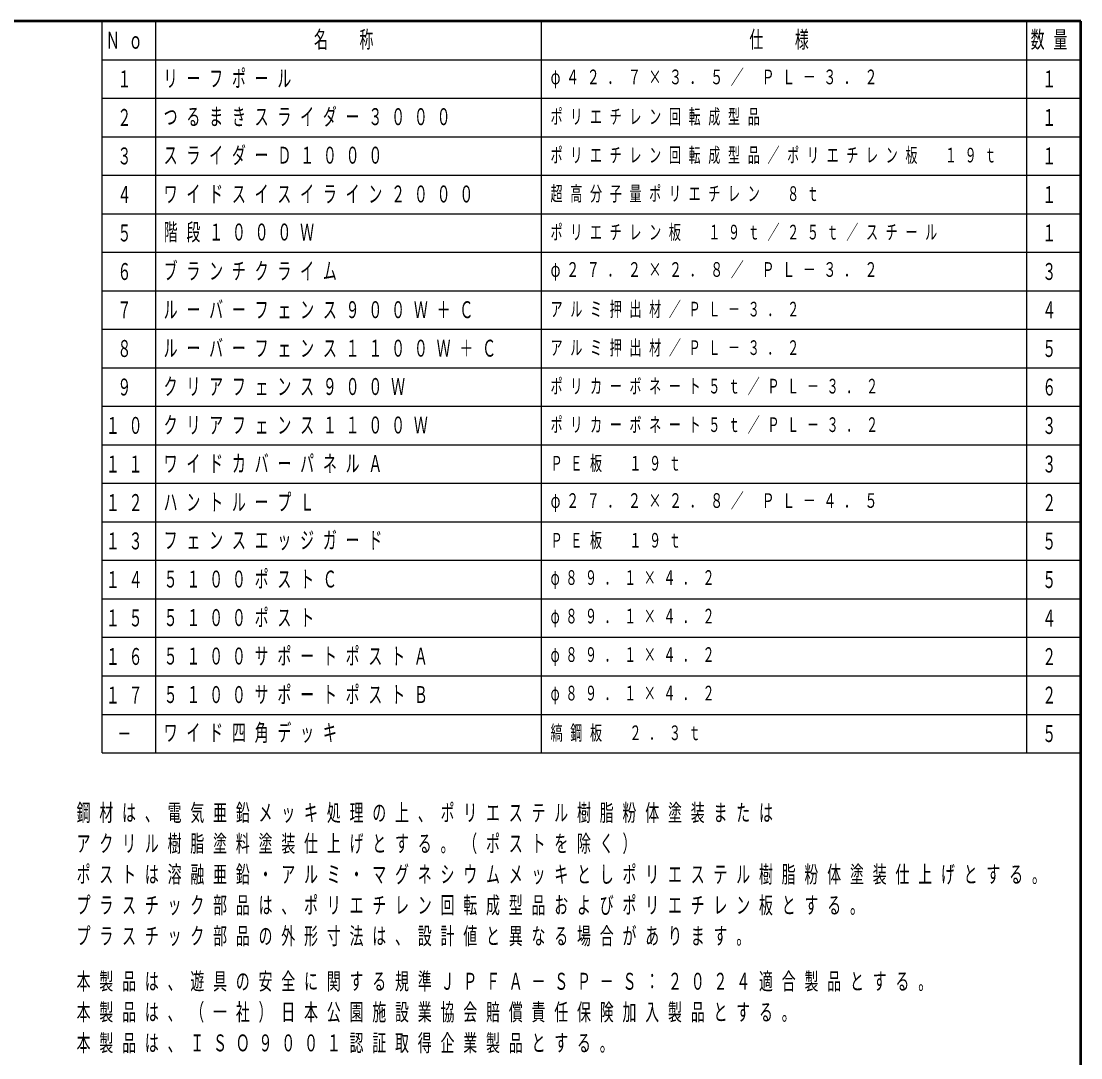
# Model space of a CAD drawing. Units: millimetres on the paper. Extents: x -385 to 0, y -594 to 267.
# Drawn here: x -137.5 to 0, y 132.4 to 267 of the extents above; entities that cross this region are included whole.
import ezdxf
from ezdxf.enums import TextEntityAlignment as Align

# ---------------------------------------------------------------- set-up
doc = ezdxf.new("R2010")
doc.units = ezdxf.units.MM
doc.layers.add('LY_1', color=7, linetype='Continuous', lineweight=13)
doc.styles.add('ＭＳ ゴシック', font='')
doc.styles.get('ＭＳ ゴシック').set_extended_font_data('MS Gothic')

msp = doc.modelspace()

# ---------------------------------------------------------------- linework, layer by layer
at = {"layer": 'LY_1', "lineweight": 50}
for p, q in [((0, 267), (-385, 267)), ((0, 0), (0, 267))]:
    msp.add_line(p, q, dxfattribs=at)
at = {"layer": 'LY_1', "lineweight": 25}
for p, q in [((-127, 172), (-127, 267)), ((-120, 172), (-120, 267)), ((-70, 172), (-70, 267)), ((-7, 172), (-7, 267)), ((-127, 262), (0, 262)), ((-127, 257), (0, 257)), ((-127, 252), (0, 252)), ((-127, 247), (0, 247)), ((-127, 242), (0, 242)), ((-127, 237), (0, 237)), ((-127, 232), (0, 232)), ((-127, 227), (0, 227)), ((-127, 222), (0, 222)), ((-127, 217), (0, 217)), ((-127, 212), (0, 212)), ((-127, 207), (0, 207)), ((-127, 202), (0, 202)), ((-127, 197), (0, 197)), ((-127, 192), (0, 192)), ((-127, 187), (0, 187)), ((-127, 182), (0, 182)), ((-127, 177), (0, 177)), ((-127, 172), (0, 172))]:
    msp.add_line(p, q, dxfattribs=at)

# ---------------------------------------------------------------- texts
at = {"layer": 'LY_1', "style": 'ＭＳ ゴシック', "width": 0.6}
for s, p in [('１', (-125, 259.5)), ('１', (-5, 259.5)), ('２', (-125, 254.5)), ('１', (-5, 254.5)), ('３', (-125, 249.5)), ('１', (-5, 249.5)), ('４', (-125, 244.5)), ('１', (-5, 244.5)), ('５', (-125, 239.5)), ('１', (-5, 239.5)), ('６', (-125, 234.5)), ('３', (-5, 234.5)), ('７', (-125, 229.5)), ('４', (-5, 229.5)), ('８', (-125, 224.5)), ('５', (-5, 224.5)), ('９', (-125, 219.5)), ('６', (-5, 219.5)), ('３', (-5, 214.5)), ('３', (-5, 209.5)), ('２', (-5, 204.5)), ('５', (-5, 199.5)), ('５', (-5, 194.5)), ('４', (-5, 189.5)), ('２', (-5, 184.5)), ('２', (-5, 179.5)), ('－', (-125, 174.5)), ('５', (-5, 174.5))]:
    msp.add_text(s, height=2.199, dxfattribs=at).set_placement(p, align=Align.MIDDLE_LEFT)
at = {"layer": 'LY_1', "style": 'ＭＳ ゴシック'}
for s, insert, char_height, attachment_point in [('\\T1.64;\\W0.6;Ｎｏ', (-126.5, 264.5), 2.199, 4), ('\\T1.64;\\W0.6;名\u3000称', (-99.5, 264.5), 2.199, 4), ('\\T1.64;\\W0.6;仕\u3000様', (-43, 264.5), 2.199, 4), ('\\T1.64;\\W0.6;数量', (-6.5, 264.5), 2.199, 4), ('\\T1.64;\\W0.6;リーフポール', (-119, 259.5), 2.199, 4), ('\\T1.58;\\W0.65;φ４２．７×３．５／\\~ＰＬ－３．２', (-68.8, 259.5), 1.906, 4), ('\\T1.64;\\W0.6;つるまきスライダー３０００', (-119, 254.5), 2.199, 4), ('\\T1.64;\\W0.6;ポリエチレン回転成型品', (-68.8, 254.5), 1.906, 4), ('\\T1.64;\\W0.6;スライダーＤ１０００', (-119, 249.5), 2.199, 4), ('\\T1.64;\\W0.6;ポリエチレン回転成型品／ポリエチレン板\u3000１９ｔ', (-68.8, 249.5), 1.906, 4), ('\\T1.64;\\W0.6;ワイドスイスイライン２０００', (-119, 244.5), 2.199, 4), ('\\T1.64;\\W0.6;超高分子量ポリエチレン\u3000８ｔ', (-68.8, 244.5), 1.906, 4), ('\\T1.64;\\W0.6;階段１０００Ｗ', (-119, 239.5), 2.199, 4), ('\\T1.64;\\W0.6;ポリエチレン板\u3000１９ｔ／２５ｔ／スチール', (-68.8, 239.5), 1.906, 4), ('\\T1.64;\\W0.6;ブランチクライム', (-119, 234.5), 2.199, 4), ('\\T1.58;\\W0.65;φ２７．２×２．８／\\~ＰＬ－３．２', (-68.8, 234.5), 1.906, 4), ('\\T1.64;\\W0.6;ルーバーフェンス９００Ｗ＋Ｃ', (-119, 229.5), 2.199, 4), ('\\T1.64;\\W0.6;アルミ押出材／ＰＬ－３．２', (-68.8, 229.5), 1.906, 4), ('\\T1.64;\\W0.6;ルーバーフェンス１１００Ｗ＋Ｃ', (-119, 224.5), 2.199, 4), ('\\T1.64;\\W0.6;アルミ押出材／ＰＬ－３．２', (-68.8, 224.5), 1.906, 4), ('\\T1.64;\\W0.6;クリアフェンス９００Ｗ', (-119, 219.5), 2.199, 4), ('\\T1.64;\\W0.6;ポリカーボネート５ｔ／ＰＬ－３．２', (-68.8, 219.5), 1.906, 4), ('\\T1.64;\\W0.6;クリアフェンス１１００Ｗ', (-119, 214.5), 2.199, 4), ('\\T1.64;\\W0.6;ポリカーボネート５ｔ／ＰＬ－３．２', (-68.8, 214.5), 1.906, 4), ('\\T1.64;\\W0.6;１０', (-126.5, 214.5), 2.199, 4), ('\\T1.64;\\W0.6;１１', (-126.5, 209.5), 2.199, 4), ('\\T1.64;\\W0.6;ワイドカバーパネルＡ', (-119, 209.5), 2.199, 4), ('\\T1.64;\\W0.6;ＰＥ板\u3000１９ｔ', (-68.8, 209.5), 1.906, 4), ('\\T1.64;\\W0.6;１２', (-126.5, 204.5), 2.199, 4), ('\\T1.64;\\W0.6;ハントループＬ', (-119, 204.5), 2.199, 4), ('\\T1.58;\\W0.65;φ２７．２×２．８／\\~ＰＬ－４．５', (-68.8, 204.5), 1.906, 4), ('\\T1.64;\\W0.6;フェンスエッジガード', (-119, 199.5), 2.199, 4), ('\\T1.64;\\W0.6;ＰＥ板\u3000１９ｔ', (-68.8, 199.5), 1.906, 4), ('\\T1.64;\\W0.6;１３', (-126.5, 199.5), 2.199, 4), ('\\T1.64;\\W0.6;１４', (-126.5, 194.5), 2.199, 4), ('\\T1.64;\\W0.6;５１００ポストＣ', (-119, 194.5), 2.199, 4), ('\\T1.63;\\W0.6;φ８９．１×４．２', (-68.8, 194.5), 1.906, 4), ('\\T1.64;\\W0.6;１５', (-126.5, 189.5), 2.199, 4), ('\\T1.64;\\W0.6;５１００ポスト', (-119, 189.5), 2.199, 4), ('\\T1.63;\\W0.6;φ８９．１×４．２', (-68.8, 189.5), 1.906, 4), ('\\T1.64;\\W0.6;１６', (-126.5, 184.5), 2.199, 4), ('\\T1.64;\\W0.6;５１００サポートポストＡ', (-119, 184.5), 2.199, 4), ('\\T1.63;\\W0.6;φ８９．１×４．２', (-68.8, 184.5), 1.906, 4), ('\\T1.64;\\W0.6;１７', (-126.5, 179.5), 2.199, 4), ('\\T1.64;\\W0.6;５１００サポートポストＢ', (-119, 179.5), 2.199, 4), ('\\T1.63;\\W0.6;φ８９．１×４．２', (-68.8, 179.5), 1.906, 4), ('\\T1.64;\\W0.6;ワイド四角デッキ', (-119, 174.5), 2.199, 4), ('\\T1.64;\\W0.6;縞鋼板\u3000２．３ｔ', (-68.8, 174.5), 1.906, 4), ('\\T1.64;\\W0.6;鋼材は、電気亜鉛メッキ処理の上、ポリエステル樹脂粉体塗装または', (-130.299, 165.33), 2.199, 1), ('\\T1.64;\\W0.6;アクリル樹脂塗料塗装仕上げとする。（ポストを除く）', (-130.299, 161.33), 2.199, 1), ('\\T1.64;\\W0.6;ポストは溶融亜鉛・アルミ・マグネシウムメッキとしポリエステル樹脂粉体塗装仕上げとする。', (-130.299, 157.33), 2.199, 1), ('\\T1.64;\\W0.6;プラスチック部品は、ポリエチレン回転成型品およびポリエチレン板とする。', (-130.299, 153.33), 2.199, 1), ('\\T1.64;\\W0.6;プラスチック部品の外形寸法は、設計値と異なる場合があります。', (-130.299, 149.33), 2.199, 1), ('\\T1.64;\\W0.6;本製品は、遊具の安全に関する規準ＪＰＦＡ－ＳＰ－Ｓ：２０２４適合製品とする。', (-130.299, 143.443), 2.199, 1), ('\\T1.64;\\W0.6;本製品は、（一社）日本公園施設業協会賠償責任保険加入製品とする。', (-130.299, 139.443), 2.199, 1), ('\\T1.64;\\W0.6;本製品は、ＩＳＯ９００１認証取得企業製品とする。', (-130.299, 135.443), 2.199, 1)]:
    msp.add_mtext(s, dxfattribs=dict(at, insert=insert, char_height=char_height, attachment_point=attachment_point))

doc.saveas('drawing.dxf')
